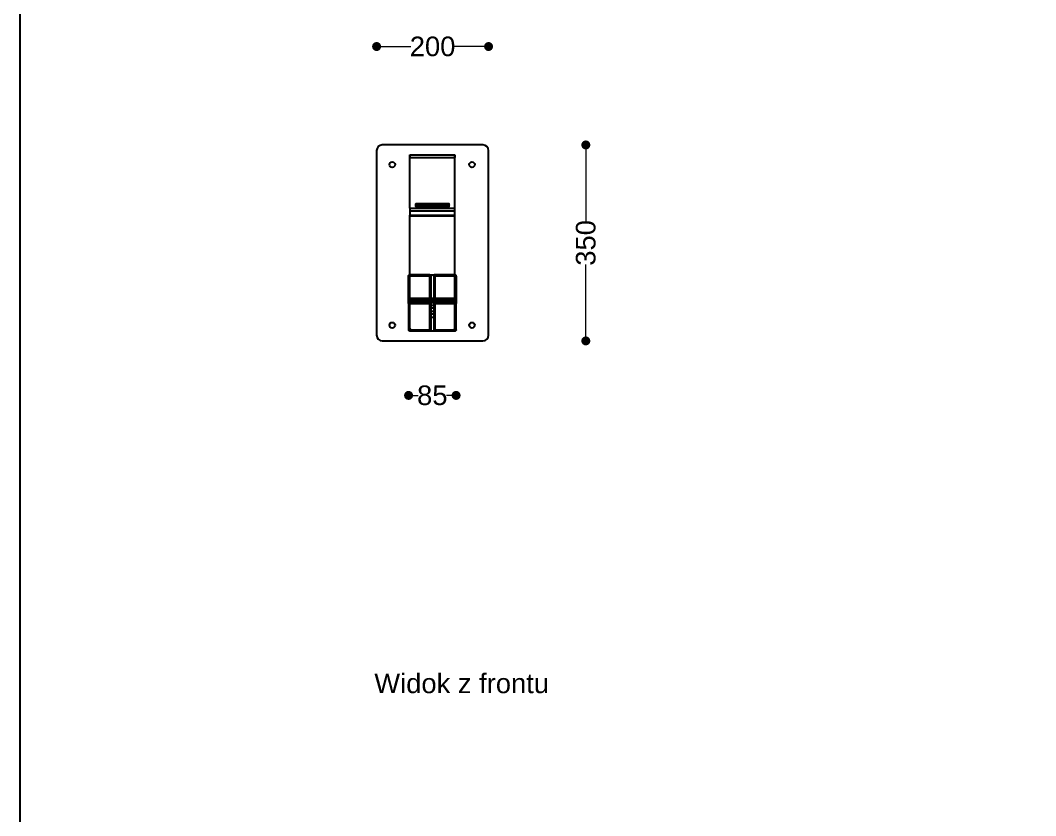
# Model space of a CAD drawing. Header units: millimetres. Extents: x 10366 to 13995, y 24552 to 29685.
# Drawn here: x 10366 to 12181, y 27299 to 28720 of the extents above; entities that cross this region are included whole.
import ezdxf

# ---------------------------------------------------------------- set-up
doc = ezdxf.new("R2010")
doc.units = ezdxf.units.MM
doc.header["$LTSCALE"] = 3
doc.layers.add('Default', color=7, linetype='Continuous')
doc.layers.add('Hidden_lines', color=7, linetype='Continuous')
doc.styles.get("Standard").update_dxf_attribs({"font": 'arial.ttf'})
doc.dimstyles.new('MATEUSZ', dxfattribs={"dimtxt": 35, "dimasz": 16, "dimexe": 0.18, "dimexo": 0.0625, "dimgap": 0.09, "dimtad": 0, "dimdec": 0, "dimdsep": 46, "dimtxsty": 'Standard', "dimblk": 'DOT', "dimcen": 0.09, "dimse1": 1, "dimse2": 1, "dimadec": 0, "dimazin": 0, "dimtfac": 1, "dimtdec": 0, "dimtofl": 0, "dimtmove": 0, "dimatfit": 3, "dimfxl": 1, "dimtolj": 1, "dimtzin": 0, "dimlwd": 9, "dimlwe": 9, "dimarcsym": 0})

# ---------------------------------------------------------------- blocks, each defined once
blk = doc.blocks.new('_Dot')
at = {"color": 0, "linetype": 'ByBlock', "lineweight": -2}
blk.add_line((-0.5, 0), (-1, 0), dxfattribs=at)
at = {"color": 0, "linetype": 'ByBlock', "const_width": 0.5}
blk.add_lwpolyline([(-0.25, 0, 1), (0.25, 0, 1)], format="xyb", close=True, dxfattribs=at)
blk = doc.blocks.new('*D14')
at = {"color": 0, "lineweight": 9, "transparency": 16777216}
for p, q in [((11018.9, 28672.8), (11063.9, 28672.8)), ((11186.9, 28672.8), (11141.9, 28672.8))]:
    blk.add_line(p, q, dxfattribs=at)
at = {"layer": 'Defpoints', "color": 0, "transparency": 16777216}
for p in [(11002.9, 28672.8), (11002.9, 28487), (11202.9, 28487)]:
    blk.add_point(p, dxfattribs=at)
at = {"color": 0, "lineweight": 9, "transparency": 16777216, "xscale": 16, "yscale": 16, "zscale": 16, "rotation": 180}
blk.add_blockref('_Dot', (11002.9, 28672.8), dxfattribs=at)
at = {"color": 0, "lineweight": 9, "transparency": 16777216, "xscale": 16, "yscale": 16, "zscale": 16}
blk.add_blockref('_Dot', (11202.9, 28672.8), dxfattribs=at)
at = {"color": 0, "transparency": 16777216, "insert": (11102.9, 28672.8), "char_height": 35, "attachment_point": 5}
blk.add_mtext('\\A1;200', dxfattribs=at)
blk = doc.blocks.new('*D15')
at = {"color": 0, "lineweight": 9, "transparency": 16777216}
for p, q in [((11376.7, 28481), (11376.7, 28360.7)), ((11376.7, 28163), (11376.7, 28283.3))]:
    blk.add_line(p, q, dxfattribs=at)
at = {"layer": 'Defpoints', "color": 0, "transparency": 16777216}
for p in [(11192.9, 28497), (11192.9, 28147), (11376.7, 28147)]:
    blk.add_point(p, dxfattribs=at)
at = {"color": 0, "lineweight": 9, "transparency": 16777216, "xscale": 16, "yscale": 16, "zscale": 16}
for p, rotation in [((11376.7, 28497), 90), ((11376.7, 28147), 270)]:
    blk.add_blockref('_Dot', p, dxfattribs=dict(at, rotation=rotation))
at = {"color": 0, "transparency": 16777216, "insert": (11376.7, 28322), "char_height": 35, "attachment_point": 5, "rotation": 90}
blk.add_mtext('\\A1;350', dxfattribs=at)
blk = doc.blocks.new('*D21')
at = {"color": 0, "lineweight": 9, "transparency": 16777216}
for p, q in [((11076, 28049.6), (11077.1, 28049.6)), ((11128.9, 28049.6), (11127.8, 28049.6))]:
    blk.add_line(p, q, dxfattribs=at)
at = {"layer": 'Defpoints', "color": 0, "transparency": 16777216}
for p in [(11060, 28166.8), (11144.9, 28167), (11144.9, 28049.6)]:
    blk.add_point(p, dxfattribs=at)
at = {"color": 0, "lineweight": 9, "transparency": 16777216, "xscale": 16, "yscale": 16, "zscale": 16, "rotation": 180}
blk.add_blockref('_Dot', (11060, 28049.6), dxfattribs=at)
at = {"color": 0, "lineweight": 9, "transparency": 16777216, "xscale": 16, "yscale": 16, "zscale": 16}
blk.add_blockref('_Dot', (11144.9, 28049.6), dxfattribs=at)
at = {"color": 0, "transparency": 16777216, "insert": (11102.4, 28049.6), "char_height": 35, "attachment_point": 5}
blk.add_mtext('\\A1;85', dxfattribs=at)

msp = doc.modelspace()

# ---------------------------------------------------------------- linework, layer by layer
msp.add_lwpolyline([(10366.2, 24552.5), (10366.2, 29684.6), (13995, 29684.6), (13995, 24552.5)], close=True)
at = {"layer": 'Default'}
for p, q in [((11002.9, 28487), (11002.9, 28157)), ((11192.9, 28497), (11012.9, 28497)), ((11202.9, 28157), (11202.9, 28487)), ((11062.4, 28384.3), (11062.4, 28478.9)), ((11142.4, 28384.3), (11142.4, 28478.9)), ((11062.4, 28384.3), (11142.4, 28384.3)), ((11072.9, 28389.6), (11072.9, 28391.7)), ((11072.9, 28391.7), (11072.9, 28389.5)), ((11072.9, 28389.6), (11072.9, 28387.3)), ((11072.9, 28387.3), (11072.9, 28389.5)), ((11132.2, 28392.1), (11073.3, 28392.1)), ((11073.3, 28392.1), (11073.3, 28389.9)), ((11073.3, 28392.1), (11132.2, 28392.1)), ((11073.3, 28389.9), (11132.2, 28389.9)), ((11073.3, 28387.2), (11073.3, 28389.4)), ((11073.3, 28389.4), (11132.2, 28389.4)), ((11073.3, 28387.2), (11132.2, 28387.2)), ((11077.5, 28391.6), (11076.7, 28391.5)), ((11076.7, 28391.4), (11077.5, 28391.5)), ((11076.7, 28391.5), (11079.2, 28390.9)), ((11079.2, 28390.8), (11076.7, 28391.4)), ((11079.2, 28390.9), (11077.1, 28390.5)), ((11077.1, 28390.4), (11079.2, 28390.8)), ((11077.1, 28390.5), (11078, 28390.4)), ((11078, 28390.3), (11077.1, 28390.4)), ((11079.6, 28391.1), (11077.5, 28391.6)), ((11077.5, 28391.5), (11079.6, 28391)), ((11078, 28390.4), (11079.6, 28390.8)), ((11079.6, 28390.7), (11078, 28390.3)), ((11081.8, 28391.6), (11079.6, 28391.1)), ((11079.6, 28391), (11081.8, 28391.5)), ((11079.6, 28390.8), (11081.3, 28390.4)), ((11081.3, 28390.3), (11079.6, 28390.7)), ((11080.1, 28390.9), (11082.6, 28391.5)), ((11082.6, 28391.4), (11080.1, 28390.8)), ((11082.2, 28390.5), (11080.1, 28390.9)), ((11080.1, 28390.8), (11082.2, 28390.4)), ((11081.3, 28390.4), (11082.2, 28390.5)), ((11082.2, 28390.4), (11081.3, 28390.3)), ((11082.6, 28391.5), (11081.8, 28391.6)), ((11081.8, 28391.5), (11082.6, 28391.4)), ((11085.7, 28391.6), (11085.7, 28391.5)), ((11090.4, 28391.6), (11085.7, 28391.6)), ((11085.7, 28391.4), (11085.7, 28391.5)), ((11085.7, 28391.5), (11090.4, 28391.5)), ((11085.7, 28391.5), (11089.4, 28391.5)), ((11089.4, 28391.4), (11085.7, 28391.4)), ((11085.7, 28390.5), (11085.7, 28390.4)), ((11089.4, 28390.5), (11085.7, 28390.5)), ((11085.7, 28390.3), (11085.7, 28390.4)), ((11085.7, 28390.4), (11090.4, 28390.4)), ((11090.4, 28390.3), (11085.7, 28390.3)), ((11086.3, 28391), (11086.3, 28390.9)), ((11089.4, 28391), (11086.3, 28391)), ((11086.3, 28390.8), (11086.3, 28390.9)), ((11086.3, 28390.9), (11089.4, 28390.9)), ((11089.4, 28390.8), (11086.3, 28390.8)), ((11089.4, 28391.5), (11089.4, 28391)), ((11089.4, 28390.9), (11089.4, 28391.4)), ((11089.4, 28390.9), (11089.4, 28390.5)), ((11089.4, 28390.4), (11089.4, 28390.8)), ((11090.4, 28390.4), (11090.4, 28391.6)), ((11090.4, 28391.5), (11090.4, 28390.3)), ((11093.4, 28391.6), (11093.4, 28391.5)), ((11098.4, 28391.6), (11093.4, 28391.6)), ((11093.4, 28391.4), (11093.4, 28391.5)), ((11093.4, 28391.5), (11098.4, 28391.5)), ((11093.4, 28391.5), (11097.4, 28391.5)), ((11097.4, 28391.4), (11093.4, 28391.4)), ((11097.4, 28391.5), (11097.4, 28390.4)), ((11097.4, 28390.3), (11097.4, 28391.4)), ((11097.4, 28390.4), (11098.4, 28390.4)), ((11098.4, 28390.3), (11097.4, 28390.3)), ((11098.4, 28390.4), (11098.4, 28391.6)), ((11098.4, 28391.5), (11098.4, 28390.3)), ((11106, 28391.6), (11106, 28391)), ((11106.9, 28391.6), (11106, 28391.6)), ((11106, 28391.5), (11106.9, 28391.5)), ((11106, 28390.9), (11106, 28390.5)), ((11106.9, 28390.4), (11106.9, 28391.6)), ((11111.9, 28391), (11111.9, 28390.4)), ((11115.2, 28391), (11115.2, 28390.4)), ((11116.2, 28391), (11116.2, 28390.4)), ((11119.5, 28391.6), (11119.5, 28390.4)), ((11120.7, 28391.6), (11119.5, 28391.6)), ((11119.5, 28390.3), (11119.5, 28391.5)), ((11119.5, 28391.5), (11120.7, 28391.5)), ((11119.5, 28390.4), (11120.5, 28390.4)), ((11120.5, 28390.3), (11119.5, 28390.3)), ((11120.5, 28391.4), (11123.3, 28390.4)), ((11120.5, 28391.4), (11120.5, 28391.4)), ((11120.5, 28391.1), (11120.5, 28391.4)), ((11123.3, 28390.3), (11120.5, 28391.3)), ((11120.5, 28390.4), (11120.5, 28391.1)), ((11120.5, 28391), (11120.5, 28390.3)), ((11123.6, 28390.6), (11120.7, 28391.6)), ((11120.7, 28391.5), (11123.6, 28390.5)), ((11123.3, 28390.4), (11124.6, 28390.4)), ((11124.6, 28390.3), (11123.3, 28390.3)), ((11124.6, 28391.6), (11123.6, 28391.6)), ((11123.6, 28391.6), (11123.6, 28390.9)), ((11123.6, 28391.5), (11124.6, 28391.5)), ((11123.6, 28390.9), (11123.6, 28390.6)), ((11123.6, 28390.5), (11123.6, 28390.8)), ((11124.6, 28390.4), (11124.6, 28391.6)), ((11124.6, 28391.5), (11124.6, 28390.3)), ((11128.6, 28391.6), (11127.5, 28391.6)), ((11127.5, 28391.6), (11127.5, 28390.4)), ((11127.5, 28391.5), (11128.6, 28391.5)), ((11127.5, 28390.3), (11127.5, 28391.5)), ((11127.5, 28390.4), (11128.6, 28390.4)), ((11128.6, 28390.3), (11127.5, 28390.3)), ((11128.6, 28390.4), (11128.6, 28391.6)), ((11128.6, 28391.5), (11128.6, 28390.3)), ((11132.2, 28389.9), (11132.2, 28392.1)), ((11132.2, 28387.2), (11132.2, 28389.4)), ((11132.6, 28389.6), (11132.6, 28391.7)), ((11132.6, 28389.5), (11132.6, 28391.7)), ((11132.6, 28387.3), (11132.6, 28389.6)), ((11132.6, 28387.3), (11132.6, 28389.5)), ((11062.4, 28223.6), (11062.4, 28371.7)), ((11062.4, 28371.7), (11142.4, 28371.7)), ((11142.4, 28223.6), (11142.4, 28371.7)), ((11059.9, 28213.8), (11059.9, 28262.9)), ((11061.8, 28264.9), (11062.4, 28264.9)), ((11061.9, 28215.8), (11061.9, 28264.9)), ((11062.4, 28264.9), (11061.9, 28264.9)), ((11142.9, 28264.9), (11142.4, 28264.9)), ((11142.4, 28264.9), (11143.1, 28264.9)), ((11142.9, 28264.9), (11142.9, 28215.8)), ((11144.9, 28262.9), (11144.9, 28213.8)), ((11061.9, 28215.8), (11062.4, 28215.8)), ((11062.4, 28223.6), (11142.4, 28223.6)), ((11062.4, 28219.1), (11142.4, 28219.1)), ((11062.4, 28169), (11062.4, 28219.1)), ((11142.4, 28169), (11142.4, 28219.1)), ((11142.4, 28215.8), (11142.9, 28215.8)), ((11059.9, 28213.8), (11059.9, 28167)), ((11061.9, 28213.8), (11061.9, 28167)), ((11061.9, 28213.8), (11062.4, 28213.8)), ((11142.4, 28213.8), (11142.9, 28213.8)), ((11142.9, 28167), (11142.9, 28213.8)), ((11144.9, 28167), (11144.9, 28213.8)), ((11061.9, 28167), (11063, 28167)), ((11061.9, 28165), (11097.9, 28165)), ((11066.4, 28165), (11138.4, 28165)), ((11106.9, 28165), (11142.9, 28165)), ((11141.9, 28167), (11142.9, 28167)), ((11012.9, 28147), (11192.9, 28147))]:
    msp.add_line(p, q, dxfattribs=at)
for points in [[(11062.4, 28384.3, 0), (11062.4, 28383.8, 0), (11062.4, 28381.8, 0), (11062.4, 28371.7, 0)], [(11073.3, 28392.1, 0), (11073.2, 28392.1, 0), (11073.2, 28392.1, 0), (11073.2, 28392.1, 0), (11073.1, 28392.1, 0), (11073.1, 28392.1, 0), (11073, 28392.1, 0), (11073, 28392.1, 0), (11073, 28392, 0), (11073, 28392, 0), (11072.9, 28392, 0), (11072.9, 28391.9, 0), (11072.9, 28391.9, 0), (11072.9, 28391.9, 0), (11072.9, 28391.8, 0), (11072.9, 28391.8, 0), (11072.9, 28391.7, 0)], [(11072.9, 28389.5, 0), (11072.9, 28389.5, 0), (11072.9, 28389.5, 0), (11072.9, 28389.6, 0), (11072.9, 28389.6, 0), (11072.9, 28389.6, 0), (11072.9, 28389.7, 0), (11073, 28389.7, 0), (11073, 28389.7, 0), (11073, 28389.8, 0), (11073, 28389.8, 0), (11073.1, 28389.8, 0), (11073.1, 28389.8, 0), (11073.2, 28389.8, 0), (11073.2, 28389.9, 0), (11073.2, 28389.9, 0), (11073.3, 28389.9, 0)], [(11073.3, 28389.4, 0), (11073, 28389.4, 0), (11072.9, 28389.4, 0), (11072.9, 28389.4, 0), (11072.9, 28389.5, 0), (11072.9, 28389.5, 0), (11072.9, 28389.5, 0), (11072.9, 28389.5, 0), (11072.9, 28389.5, 0), (11072.9, 28389.5, 0), (11072.9, 28389.5, 0), (11072.9, 28389.5, 0), (11072.9, 28389.5, 0), (11072.9, 28389.5, 0), (11072.9, 28389.5, 0)], [(11072.9, 28387.3, 0), (11072.9, 28387.3, 0), (11072.9, 28387.3, 0), (11072.9, 28387.3, 0), (11072.9, 28387.3, 0), (11072.9, 28387.3, 0), (11072.9, 28387.3, 0), (11072.9, 28387.3, 0), (11072.9, 28387.3, 0), (11072.9, 28387.3, 0), (11072.9, 28387.3, 0), (11072.9, 28387.3, 0), (11073, 28387.2, 0), (11073.3, 28387.2, 0)], [(11073.3, 28389.9, 0), (11073.3, 28389.8, 0), (11073.3, 28389.8, 0), (11073.3, 28389.4, 0)], [(11073.3, 28387.2, 0), (11073.3, 28387, 0), (11073.3, 28386.9, 0), (11073.3, 28386.9, 0), (11073.3, 28386.9, 0), (11073.3, 28386.9, 0), (11073.3, 28386.9, 0), (11073.3, 28386.9, 0), (11073.3, 28386.9, 0), (11073.3, 28386.9, 0), (11073.3, 28386.9, 0), (11073.3, 28386.9, 0), (11073.3, 28386.9, 0), (11073.3, 28386.9, 0), (11073.3, 28386.9, 0), (11073.3, 28386.9, 0), (11073.3, 28386.9, 0), (11073.3, 28386.9, 0), (11073.3, 28386.9, 0), (11073.3, 28386.9, 0), (11073.3, 28386.9, 0), (11073.3, 28386.9, 0), (11073.3, 28386.9, 0)], [(11106, 28391, 0), (11103.1, 28391, 0), (11102.6, 28390.9, 0), (11102.4, 28390.9, 0), (11102.3, 28390.8, 0), (11102.3, 28390.8, 0), (11102.2, 28390.8, 0), (11102.2, 28390.8, 0), (11102.2, 28390.8, 0), (11102.2, 28390.8, 0), (11102.2, 28390.7, 0), (11102.2, 28390.7, 0), (11102.2, 28390.7, 0), (11102.2, 28390.7, 0), (11102.2, 28390.7, 0), (11102.2, 28390.7, 0), (11102.2, 28390.7, 0), (11102.2, 28390.7, 0), (11102.2, 28390.7, 0), (11102.2, 28390.7, 0), (11102.2, 28390.7, 0), (11102.2, 28390.6, 0), (11102.2, 28390.6, 0), (11102.3, 28390.6, 0), (11102.4, 28390.6, 0), (11102.8, 28390.5, 0), (11104.2, 28390.4, 0), (11106.9, 28390.4, 0)], [(11106.9, 28390.3, 0), (11103.8, 28390.3, 0), (11102.7, 28390.4, 0), (11102.4, 28390.5, 0), (11102.3, 28390.5, 0), (11102.3, 28390.5, 0), (11102.2, 28390.5, 0), (11102.2, 28390.6, 0), (11102.2, 28390.6, 0), (11102.2, 28390.6, 0), (11102.2, 28390.6, 0), (11102.2, 28390.6, 0), (11102.2, 28390.6, 0), (11102.2, 28390.6, 0), (11102.2, 28390.6, 0), (11102.2, 28390.6, 0), (11102.2, 28390.6, 0), (11102.2, 28390.6, 0), (11102.2, 28390.6, 0), (11102.2, 28390.6, 0), (11102.2, 28390.6, 0), (11102.2, 28390.7, 0), (11102.2, 28390.7, 0), (11102.2, 28390.7, 0), (11102.3, 28390.7, 0), (11102.3, 28390.7, 0), (11102.4, 28390.8, 0), (11102.8, 28390.8, 0), (11103.8, 28390.9, 0), (11106, 28390.9, 0)], [(11106, 28390.5, 0), (11104, 28390.5, 0), (11103.6, 28390.6, 0), (11103.3, 28390.6, 0), (11103.3, 28390.6, 0), (11103.2, 28390.7, 0), (11103.2, 28390.7, 0), (11103.2, 28390.7, 0), (11103.2, 28390.7, 0), (11103.2, 28390.7, 0), (11103.2, 28390.7, 0), (11103.2, 28390.7, 0), (11103.2, 28390.7, 0), (11103.2, 28390.7, 0), (11103.2, 28390.7, 0), (11103.2, 28390.7, 0), (11103.2, 28390.7, 0), (11103.2, 28390.7, 0), (11103.2, 28390.8, 0), (11103.2, 28390.8, 0), (11103.2, 28390.8, 0), (11103.2, 28390.8, 0), (11103.3, 28390.8, 0), (11103.3, 28390.8, 0), (11103.4, 28390.9, 0), (11103.8, 28390.9, 0), (11104.7, 28390.9, 0), (11106, 28390.9, 0)], [(11106, 28390.8, 0), (11104, 28390.8, 0), (11103.7, 28390.8, 0), (11103.4, 28390.7, 0), (11103.3, 28390.7, 0), (11103.3, 28390.7, 0), (11103.2, 28390.7, 0), (11103.2, 28390.7, 0), (11103.2, 28390.7, 0), (11103.2, 28390.7, 0), (11103.2, 28390.6, 0), (11103.2, 28390.6, 0), (11103.2, 28390.6, 0), (11103.2, 28390.6, 0), (11103.2, 28390.6, 0), (11103.2, 28390.6, 0), (11103.2, 28390.6, 0), (11103.2, 28390.6, 0), (11103.2, 28390.6, 0), (11103.2, 28390.6, 0), (11103.2, 28390.6, 0), (11103.2, 28390.6, 0), (11103.2, 28390.6, 0), (11103.2, 28390.5, 0), (11103.3, 28390.5, 0), (11103.4, 28390.5, 0), (11103.6, 28390.5, 0), (11104.4, 28390.4, 0), (11106, 28390.4, 0)], [(11132.6, 28391.7, 0), (11132.6, 28391.8, 0), (11132.6, 28391.8, 0), (11132.5, 28391.9, 0), (11132.5, 28391.9, 0), (11132.5, 28391.9, 0), (11132.5, 28392, 0), (11132.5, 28392, 0), (11132.4, 28392, 0), (11132.4, 28392.1, 0), (11132.4, 28392.1, 0), (11132.3, 28392.1, 0), (11132.3, 28392.1, 0), (11132.3, 28392.1, 0), (11132.2, 28392.1, 0), (11132.2, 28392.1, 0), (11132.2, 28392.1, 0)], [(11132.2, 28389.4, 0), (11132.2, 28389.9, 0)], [(11132.2, 28389.9, 0), (11132.2, 28389.9, 0), (11132.2, 28389.9, 0), (11132.3, 28389.8, 0), (11132.3, 28389.8, 0), (11132.3, 28389.8, 0), (11132.4, 28389.8, 0), (11132.4, 28389.8, 0), (11132.4, 28389.7, 0), (11132.5, 28389.7, 0), (11132.5, 28389.7, 0), (11132.5, 28389.6, 0), (11132.5, 28389.6, 0), (11132.5, 28389.6, 0), (11132.6, 28389.5, 0), (11132.6, 28389.5, 0), (11132.6, 28389.5, 0)], [(11132.6, 28389.5, 0), (11132.6, 28389.5, 0), (11132.6, 28389.5, 0), (11132.6, 28389.5, 0), (11132.6, 28389.5, 0), (11132.6, 28389.5, 0), (11132.6, 28389.5, 0), (11132.6, 28389.5, 0), (11132.6, 28389.5, 0), (11132.5, 28389.5, 0), (11132.5, 28389.4, 0), (11132.5, 28389.4, 0), (11132.4, 28389.4, 0), (11132.2, 28389.4, 0)], [(11132.2, 28387.2, 0), (11132.4, 28387.2, 0), (11132.5, 28387.3, 0), (11132.5, 28387.3, 0), (11132.5, 28387.3, 0), (11132.6, 28387.3, 0), (11132.6, 28387.3, 0), (11132.6, 28387.3, 0), (11132.6, 28387.3, 0), (11132.6, 28387.3, 0), (11132.6, 28387.3, 0), (11132.6, 28387.3, 0), (11132.6, 28387.3, 0), (11132.6, 28387.3, 0), (11132.6, 28387.3, 0)], [(11142.4, 28371.7, 0), (11142.4, 28384.3, 0)], [(11059.9, 28262.9, 0), (11060, 28263.2, 0), (11060.1, 28263.6, 0), (11060.1, 28263.8, 0), (11060.2, 28264, 0), (11060.4, 28264.2, 0), (11060.5, 28264.3, 0)], [(11061.9, 28264.9, 0), (11061.8, 28264.9, 0), (11061.6, 28264.9, 0), (11061.4, 28264.8, 0), (11061.2, 28264.8, 0), (11061, 28264.7, 0), (11060.8, 28264.6, 0), (11060.6, 28264.5, 0), (11060.5, 28264.3, 0)], [(11142.9, 28264.9, 0), (11143.1, 28264.9, 0), (11143.3, 28264.9, 0), (11143.5, 28264.8, 0), (11143.7, 28264.8, 0), (11143.9, 28264.7, 0), (11144.1, 28264.6, 0), (11144.2, 28264.5, 0), (11144.4, 28264.3, 0)], [(11144.9, 28262.9, 0), (11144.9, 28263.2, 0), (11144.8, 28263.6, 0), (11144.7, 28263.8, 0), (11144.6, 28264, 0), (11144.5, 28264.2, 0), (11144.4, 28264.3, 0)], [(11059.9, 28213.8, 0), (11060, 28214, 0), (11060, 28214.2, 0), (11060, 28214.4, 0), (11060.1, 28214.5, 0), (11060.2, 28214.7, 0), (11060.3, 28214.9, 0), (11060.4, 28215.1, 0), (11060.6, 28215.2, 0)], [(11061.9, 28215.8, 0), (11061.8, 28215.8, 0), (11061.6, 28215.8, 0), (11061.4, 28215.7, 0), (11061.2, 28215.7, 0), (11061.1, 28215.6, 0), (11060.9, 28215.5, 0), (11060.7, 28215.3, 0), (11060.6, 28215.2, 0)], [(11061.9, 28213.8, 0), (11060.6, 28215.2, 0)], [(11062.4, 28223.6, 0), (11062.4, 28219.1, 0)], [(11142.4, 28219.1, 0), (11142.4, 28223.6, 0)], [(11142.9, 28215.8, 0), (11143.1, 28215.8, 0), (11143.3, 28215.8, 0), (11143.5, 28215.7, 0), (11143.7, 28215.7, 0), (11143.8, 28215.6, 0), (11144, 28215.5, 0), (11144.2, 28215.3, 0), (11144.3, 28215.2, 0)], [(11142.9, 28213.8, 0), (11144.3, 28215.2, 0)], [(11144.9, 28213.8, 0), (11144.9, 28214, 0), (11144.9, 28214.2, 0), (11144.9, 28214.4, 0), (11144.8, 28214.5, 0), (11144.7, 28214.7, 0), (11144.6, 28214.9, 0), (11144.5, 28215.1, 0), (11144.3, 28215.2, 0)], [(11059.9, 28167, 0), (11060, 28166.8, 0), (11060, 28166.6, 0), (11060, 28166.4, 0), (11060.1, 28166.3, 0), (11060.2, 28166.1, 0), (11060.3, 28165.9, 0), (11060.4, 28165.7, 0), (11060.5, 28165.6, 0)], [(11061.9, 28167, 0), (11060.5, 28165.6, 0)], [(11061.9, 28165, 0), (11061.8, 28165, 0), (11061.6, 28165, 0), (11061.4, 28165.1, 0), (11061.2, 28165.1, 0), (11061, 28165.2, 0), (11060.9, 28165.3, 0), (11060.7, 28165.4, 0), (11060.5, 28165.6, 0)], [(11097.9, 28165, 0), (11098.1, 28165, 0), (11098.3, 28165, 0), (11098.5, 28165.1, 0), (11098.6, 28165.1, 0)], [(11106.9, 28165, 0), (11106.6, 28165, 0), (11106.3, 28165.1, 0)], [(11142.9, 28167, 0), (11144.4, 28165.6, 0)], [(11142.9, 28165, 0), (11143.1, 28165, 0), (11143.3, 28165, 0), (11143.5, 28165.1, 0), (11143.7, 28165.1, 0), (11143.9, 28165.2, 0), (11144, 28165.3, 0), (11144.2, 28165.4, 0), (11144.4, 28165.6, 0)], [(11144.9, 28167, 0), (11144.9, 28166.8, 0), (11144.9, 28166.6, 0), (11144.9, 28166.4, 0), (11144.8, 28166.3, 0), (11144.7, 28166.1, 0), (11144.6, 28165.9, 0), (11144.5, 28165.7, 0), (11144.4, 28165.6, 0)]]:
    msp.add_polyline3d(points, dxfattribs=at)
for points in [[(11110.9, 28391, 0), (11110.9, 28391, 0), (11110.9, 28390.9, 0), (11110.9, 28390.9, 0), (11110.9, 28390.9, 0), (11110.9, 28390.9, 0), (11110.9, 28390.8, 0), (11110.9, 28390.8, 0), (11110.9, 28390.8, 0), (11111, 28390.7, 0), (11111.1, 28390.7, 0), (11111.2, 28390.6, 0), (11111.5, 28390.6, 0), (11111.9, 28390.5, 0), (11113.3, 28390.4, 0), (11114.8, 28390.5, 0), (11115.4, 28390.5, 0), (11115.7, 28390.6, 0), (11115.9, 28390.7, 0), (11116, 28390.7, 0), (11116, 28390.7, 0), (11116.1, 28390.8, 0), (11116.1, 28390.8, 0), (11116.1, 28390.8, 0), (11116.2, 28390.9, 0), (11116.2, 28390.9, 0), (11116.2, 28390.9, 0), (11116.2, 28390.9, 0), (11116.2, 28391, 0), (11116.2, 28391, 0), (11116.2, 28391, 0), (11116.2, 28391.1, 0), (11116.2, 28391.1, 0), (11116.2, 28391.1, 0), (11116.2, 28391.1, 0), (11116.2, 28391.2, 0), (11116.1, 28391.2, 0), (11116.1, 28391.2, 0), (11116.1, 28391.2, 0), (11116, 28391.3, 0), (11115.9, 28391.3, 0), (11115.8, 28391.4, 0), (11115.5, 28391.5, 0), (11115, 28391.5, 0), (11113.5, 28391.6, 0), (11112.1, 28391.5, 0), (11111.6, 28391.5, 0), (11111.2, 28391.4, 0), (11111.1, 28391.3, 0), (11111, 28391.3, 0), (11111, 28391.2, 0), (11110.9, 28391.2, 0), (11110.9, 28391.2, 0), (11110.9, 28391.2, 0), (11110.9, 28391.1, 0), (11110.9, 28391.1, 0), (11110.9, 28391.1, 0), (11110.9, 28391.1, 0), (11110.9, 28391, 0)], [(11110.9, 28390.9, 0), (11110.9, 28391, 0), (11110.9, 28391, 0), (11110.9, 28391, 0), (11110.9, 28391, 0), (11110.9, 28391, 0), (11110.9, 28391.1, 0), (11110.9, 28391.1, 0), (11110.9, 28391.1, 0), (11111, 28391.2, 0), (11111.1, 28391.2, 0), (11111.2, 28391.3, 0), (11111.6, 28391.4, 0), (11112.1, 28391.4, 0), (11113.7, 28391.5, 0), (11115.2, 28391.4, 0), (11115.6, 28391.3, 0), (11115.8, 28391.3, 0), (11115.9, 28391.2, 0), (11116, 28391.2, 0), (11116.1, 28391.1, 0), (11116.1, 28391.1, 0), (11116.1, 28391.1, 0), (11116.2, 28391.1, 0), (11116.2, 28391, 0), (11116.2, 28391, 0), (11116.2, 28391, 0), (11116.2, 28391, 0), (11116.2, 28390.9, 0), (11116.2, 28390.9, 0), (11116.2, 28390.8, 0), (11116.2, 28390.8, 0), (11116.2, 28390.8, 0), (11116.2, 28390.8, 0), (11116.1, 28390.7, 0), (11116.1, 28390.7, 0), (11116.1, 28390.7, 0), (11116, 28390.6, 0), (11115.9, 28390.6, 0), (11115.8, 28390.5, 0), (11115.5, 28390.4, 0), (11115, 28390.4, 0), (11113.5, 28390.3, 0), (11111.9, 28390.4, 0), (11111.5, 28390.5, 0), (11111.2, 28390.5, 0), (11111.1, 28390.6, 0), (11111, 28390.6, 0), (11110.9, 28390.7, 0), (11110.9, 28390.7, 0), (11110.9, 28390.7, 0), (11110.9, 28390.7, 0), (11110.9, 28390.8, 0), (11110.9, 28390.8, 0), (11110.9, 28390.8, 0), (11110.9, 28390.8, 0)], [(11115.2, 28391, 0), (11115.2, 28390.9, 0), (11115.2, 28390.9, 0), (11115.2, 28390.9, 0), (11115.2, 28390.8, 0), (11115.1, 28390.8, 0), (11115.1, 28390.8, 0), (11115.1, 28390.8, 0), (11115.1, 28390.7, 0), (11115, 28390.7, 0), (11114.9, 28390.7, 0), (11114.8, 28390.6, 0), (11114.6, 28390.6, 0), (11114.1, 28390.5, 0), (11112.9, 28390.5, 0), (11112.4, 28390.6, 0), (11112.1, 28390.6, 0), (11112.1, 28390.7, 0), (11112, 28390.7, 0), (11111.9, 28390.7, 0), (11111.9, 28390.8, 0), (11111.9, 28390.8, 0), (11111.9, 28390.8, 0), (11111.9, 28390.8, 0), (11111.9, 28390.8, 0), (11111.9, 28390.9, 0), (11111.9, 28390.9, 0), (11111.9, 28391, 0), (11111.9, 28391.1, 0), (11111.9, 28391.1, 0), (11111.9, 28391.1, 0), (11111.9, 28391.2, 0), (11111.9, 28391.2, 0), (11111.9, 28391.2, 0), (11111.9, 28391.2, 0), (11111.9, 28391.2, 0), (11112, 28391.3, 0), (11112, 28391.3, 0), (11112.1, 28391.3, 0), (11112.2, 28391.4, 0), (11112.6, 28391.4, 0), (11113.7, 28391.5, 0), (11114.2, 28391.5, 0), (11114.7, 28391.4, 0), (11114.8, 28391.4, 0), (11114.9, 28391.3, 0), (11115, 28391.3, 0), (11115, 28391.3, 0), (11115.1, 28391.2, 0), (11115.1, 28391.2, 0), (11115.1, 28391.2, 0), (11115.2, 28391.1, 0), (11115.2, 28391.1, 0), (11115.2, 28391.1, 0)], [(11115.2, 28390.9, 0), (11115.2, 28391, 0), (11115.2, 28391, 0), (11115.2, 28391, 0), (11115.2, 28391, 0), (11115.1, 28391.1, 0), (11115.1, 28391.1, 0), (11115.1, 28391.1, 0), (11115.1, 28391.1, 0), (11115.1, 28391.2, 0), (11115, 28391.2, 0), (11114.9, 28391.2, 0), (11114.8, 28391.3, 0), (11114.6, 28391.3, 0), (11113.9, 28391.4, 0), (11112.8, 28391.4, 0), (11112.5, 28391.3, 0), (11112.2, 28391.3, 0), (11112.1, 28391.2, 0), (11112, 28391.2, 0), (11112, 28391.2, 0), (11111.9, 28391.1, 0), (11111.9, 28391.1, 0), (11111.9, 28391.1, 0), (11111.9, 28391.1, 0), (11111.9, 28391.1, 0), (11111.9, 28391, 0), (11111.9, 28391, 0), (11111.9, 28391, 0), (11111.9, 28390.9, 0), (11111.9, 28390.8, 0), (11111.9, 28390.8, 0), (11111.9, 28390.7, 0), (11111.9, 28390.7, 0), (11111.9, 28390.7, 0), (11111.9, 28390.7, 0), (11111.9, 28390.7, 0), (11112, 28390.6, 0), (11112, 28390.6, 0), (11112, 28390.6, 0), (11112.1, 28390.5, 0), (11112.2, 28390.5, 0), (11112.5, 28390.5, 0), (11113.4, 28390.4, 0), (11114.4, 28390.5, 0), (11114.7, 28390.5, 0), (11114.9, 28390.5, 0), (11115, 28390.6, 0), (11115, 28390.6, 0), (11115.1, 28390.7, 0), (11115.1, 28390.7, 0), (11115.1, 28390.7, 0), (11115.1, 28390.7, 0), (11115.2, 28390.7, 0), (11115.2, 28390.8, 0), (11115.2, 28390.8, 0), (11115.2, 28390.8, 0), (11115.2, 28390.8, 0)]]:
    msp.add_polyline3d(points, close=True, dxfattribs=at)
for centre in [(11030.9, 28461.8), (11173.3, 28461.8), (11030.9, 28175), (11173.3, 28175)]:
    msp.add_circle(centre, 5, dxfattribs=at)
for centre, radius, start, end in [((11012.9, 28487), 10, 90, 180), ((11192.9, 28487), 10, 0, 90), ((11132.2, 28391.7), 0.4, 0, 90), ((11132.2, 28387.3), 0.4, 270, 0), ((11066.4, 28169), 4, 180, 270), ((11138.4, 28169), 4, 270, 0), ((11012.9, 28157), 10, 180, 270), ((11192.9, 28157), 10, 270, 0)]:
    msp.add_arc(centre, radius, start, end, dxfattribs=at)
at = {"layer": 'Hidden_lines'}
for p, q in [((11062.4, 28478.9), (11062.4, 28479.4)), ((11062.4, 28479.4), (11142.4, 28479.4)), ((11062.4, 28479.4), (11062.4, 28474.4)), ((11062.4, 28474.4), (11142.4, 28474.4)), ((11142.4, 28478.9), (11142.4, 28479.4)), ((11142.4, 28479.4), (11142.4, 28474.4)), ((11062.4, 28379.3), (11142.4, 28379.3)), ((11132.2, 28391.8), (11073.3, 28391.8)), ((11132.2, 28389.6), (11073.3, 28389.6)), ((11132.2, 28389.2), (11073.3, 28389.2)), ((11073.3, 28386.9), (11132.2, 28386.9)), ((11132.2, 28386.9), (11073.3, 28386.9)), ((11076.7, 28390.9), (11076.7, 28391.5)), ((11076.7, 28390.9), (11076.7, 28391.4)), ((11076.7, 28390.9), (11077.5, 28391)), ((11076.7, 28390.9), (11077.5, 28391)), ((11079.2, 28390.3), (11076.7, 28390.9)), ((11079.2, 28390.3), (11076.7, 28390.9)), ((11077.1, 28389.9), (11077.1, 28390.5)), ((11077.1, 28389.9), (11077.1, 28390.4)), ((11077.1, 28389.9), (11079.2, 28390.3)), ((11077.1, 28389.9), (11079.2, 28390.3)), ((11077.5, 28391), (11077.5, 28391.6)), ((11077.5, 28391), (11077.5, 28391.5)), ((11077.5, 28391), (11079.6, 28390.5)), ((11077.5, 28391), (11079.6, 28390.5)), ((11078, 28389.8), (11078, 28390.4)), ((11078, 28389.8), (11078, 28390.3)), ((11079.6, 28390.2), (11078, 28389.8)), ((11079.6, 28390.2), (11078, 28389.8)), ((11079.2, 28390.3), (11079.2, 28390.9)), ((11079.2, 28390.3), (11079.2, 28390.8)), ((11079.6, 28390.5), (11081.8, 28391)), ((11079.6, 28390.5), (11079.6, 28391)), ((11079.6, 28390.5), (11081.8, 28391)), ((11079.6, 28390.2), (11079.6, 28390.8)), ((11079.6, 28390.2), (11079.6, 28390.7)), ((11081.3, 28389.8), (11079.6, 28390.2)), ((11081.3, 28389.8), (11079.6, 28390.2)), ((11082.6, 28390.9), (11080.1, 28390.3)), ((11082.6, 28390.9), (11080.1, 28390.3)), ((11080.1, 28390.3), (11080.1, 28390.9)), ((11080.1, 28390.3), (11080.1, 28390.8)), ((11080.1, 28390.3), (11082.2, 28389.9)), ((11080.1, 28390.3), (11082.2, 28389.9)), ((11081.3, 28389.8), (11081.3, 28390.4)), ((11081.3, 28389.8), (11081.3, 28390.3)), ((11081.8, 28391), (11081.8, 28391.6)), ((11081.8, 28391), (11081.8, 28391.5)), ((11081.8, 28391), (11082.6, 28390.9)), ((11081.8, 28391), (11082.6, 28390.9)), ((11082.2, 28389.9), (11082.2, 28390.5)), ((11082.2, 28389.9), (11082.2, 28390.4)), ((11082.6, 28390.9), (11082.6, 28391.5)), ((11082.6, 28390.9), (11082.6, 28391.4)), ((11085.7, 28390.9), (11085.7, 28391.5)), ((11085.7, 28390.9), (11085.7, 28391.4)), ((11085.7, 28391), (11090.4, 28391)), ((11085.7, 28391), (11090.4, 28391)), ((11089.4, 28390.9), (11085.7, 28390.9)), ((11089.4, 28390.9), (11085.7, 28390.9)), ((11085.7, 28389.8), (11085.7, 28390.4)), ((11085.7, 28389.8), (11085.7, 28390.3)), ((11085.7, 28389.9), (11089.4, 28389.9)), ((11085.7, 28389.9), (11089.4, 28389.9)), ((11086.3, 28390.3), (11086.3, 28390.9)), ((11086.3, 28390.3), (11086.3, 28390.8)), ((11089.4, 28389.9), (11089.4, 28390.5)), ((11089.4, 28389.9), (11089.4, 28390.4)), ((11090.4, 28389.8), (11090.4, 28390.4)), ((11090.4, 28389.8), (11090.4, 28390.3)), ((11093.4, 28390.9), (11093.4, 28391.5)), ((11093.4, 28390.9), (11093.4, 28391.4)), ((11093.4, 28391), (11098.4, 28391)), ((11093.4, 28391), (11098.4, 28391)), ((11097.4, 28390.9), (11093.4, 28390.9)), ((11097.4, 28390.9), (11093.4, 28390.9)), ((11097.4, 28389.8), (11097.4, 28390.4)), ((11097.4, 28389.8), (11097.4, 28390.3)), ((11098.4, 28389.8), (11098.4, 28390.4)), ((11098.4, 28389.8), (11098.4, 28390.3)), ((11102.2, 28390.1), (11102.2, 28390.7)), ((11102.2, 28390.1), (11102.2, 28390.6)), ((11103.2, 28390.1), (11103.2, 28390.7)), ((11103.2, 28390.1), (11103.2, 28390.6)), ((11106, 28391), (11106.9, 28391)), ((11106, 28391), (11106.9, 28391)), ((11106, 28389.9), (11106, 28390.5)), ((11106, 28389.9), (11106, 28390.4)), ((11106, 28389.9), (11106, 28390.3)), ((11106, 28389.9), (11106, 28390.3)), ((11106.9, 28389.8), (11106.9, 28390.4)), ((11106.9, 28389.8), (11106.9, 28390.3)), ((11110.9, 28390.4), (11110.9, 28391)), ((11110.9, 28390.4), (11110.9, 28391)), ((11110.9, 28390.4), (11110.9, 28391)), ((11110.9, 28390.4), (11110.9, 28390.9)), ((11110.9, 28390.4), (11110.9, 28390.9)), ((11110.9, 28390.4), (11110.9, 28390.9)), ((11111.9, 28390.4), (11111.9, 28391)), ((11111.9, 28390.4), (11111.9, 28391)), ((11111.9, 28390.4), (11111.9, 28390.9)), ((11111.9, 28390.9), (11111.9, 28390.4)), ((11111.9, 28390.4), (11111.9, 28390.9)), ((11115.2, 28390.4), (11115.2, 28391)), ((11115.2, 28390.4), (11115.2, 28390.9)), ((11115.2, 28390.9), (11115.2, 28390.4)), ((11116.2, 28391), (11116.2, 28390.4)), ((11116.2, 28390.4), (11116.2, 28390.9)), ((11116.2, 28390.9), (11116.2, 28390.4)), ((11119.5, 28391), (11120.7, 28391)), ((11119.5, 28391), (11120.7, 28391)), ((11119.5, 28389.8), (11119.5, 28390.4)), ((11119.5, 28389.8), (11119.5, 28390.3)), ((11123.3, 28389.8), (11120.5, 28390.8)), ((11123.3, 28389.8), (11120.5, 28390.8)), ((11120.5, 28389.8), (11120.5, 28390.4)), ((11120.5, 28389.8), (11120.5, 28390.3)), ((11120.7, 28391), (11120.7, 28391.6)), ((11120.7, 28391), (11120.7, 28391.5)), ((11120.7, 28391), (11123.6, 28390)), ((11120.7, 28391), (11123.6, 28390)), ((11123.3, 28389.8), (11123.3, 28390.4)), ((11123.3, 28389.8), (11123.3, 28390.3)), ((11123.6, 28391), (11124.6, 28391)), ((11123.6, 28391), (11124.6, 28391)), ((11123.6, 28390), (11123.6, 28390.6)), ((11123.6, 28390), (11123.6, 28390.6)), ((11123.6, 28390), (11123.6, 28390.5)), ((11123.6, 28390), (11123.6, 28390.5)), ((11124.6, 28389.8), (11124.6, 28390.4)), ((11124.6, 28389.8), (11124.6, 28390.3)), ((11127.5, 28391), (11128.6, 28391)), ((11127.5, 28391), (11128.6, 28391)), ((11127.5, 28389.8), (11127.5, 28390.4)), ((11127.5, 28389.8), (11127.5, 28390.3)), ((11128.6, 28389.8), (11128.6, 28390.4)), ((11128.6, 28389.8), (11128.6, 28390.3)), ((11062.4, 28370.4), (11142.4, 28370.4)), ((11097.9, 28262.9), (11061.9, 28262.9)), ((11061.9, 28262.9), (11061.9, 28167)), ((11097.9, 28264.9), (11062.4, 28264.9)), ((11062.4, 28264.9), (11098.1, 28264.9)), ((11097.9, 28264.9), (11097.9, 28215.8)), ((11097.9, 28167), (11097.9, 28262.9)), ((11099.9, 28265.2), (11099.9, 28215.5)), ((11099.9, 28265.2), (11104.9, 28265.2)), ((11104.9, 28265.2), (11104.9, 28215.5)), ((11106.8, 28264.9), (11142.4, 28264.9)), ((11106.9, 28215.8), (11106.9, 28264.9)), ((11142.4, 28264.9), (11106.9, 28264.9)), ((11106.9, 28262.9), (11106.9, 28167)), ((11142.9, 28262.9), (11106.9, 28262.9)), ((11142.9, 28167), (11142.9, 28262.9)), ((11062.4, 28222.3), (11142.4, 28222.3)), ((11062.4, 28215.8), (11097.9, 28215.8)), ((11099.9, 28217.4), (11104.9, 28217.4)), ((11099.9, 28215.5), (11099.9, 28165)), ((11099.9, 28215.5), (11104.9, 28215.5)), ((11104.9, 28215.5), (11104.9, 28165)), ((11106.9, 28215.8), (11142.4, 28215.8)), ((11062.4, 28213.8), (11097.9, 28213.8)), ((11097.9, 28167), (11097.9, 28213.8)), ((11104.9, 28210.4), (11099.9, 28210.4)), ((11099.9, 28206.2), (11104.9, 28206.2)), ((11104.9, 28199.2), (11099.9, 28199.2)), ((11106.9, 28213.8), (11106.9, 28167)), ((11106.9, 28213.8), (11142.4, 28213.8)), ((11099.9, 28195.6), (11104.9, 28195.6)), ((11104.9, 28188.6), (11099.9, 28188.6)), ((11063, 28167), (11097.9, 28167)), ((11106.9, 28167), (11141.9, 28167))]:
    msp.add_line(p, q, dxfattribs=at)
for points in [[(11072.9, 28391.7, 0), (11072.9, 28391.7, 0), (11072.9, 28391.7, 0), (11072.9, 28391.7, 0), (11072.9, 28391.7, 0), (11072.9, 28391.7, 0), (11072.9, 28391.7, 0), (11072.9, 28391.7, 0), (11072.9, 28391.8, 0), (11072.9, 28391.8, 0), (11072.9, 28391.8, 0), (11072.9, 28391.8, 0), (11073, 28391.8, 0), (11073.3, 28391.8, 0)], [(11073.3, 28389.6, 0), (11073, 28389.6, 0), (11072.9, 28389.6, 0), (11072.9, 28389.6, 0), (11072.9, 28389.6, 0), (11072.9, 28389.6, 0), (11072.9, 28389.6, 0), (11072.9, 28389.6, 0), (11072.9, 28389.6, 0), (11072.9, 28389.6, 0), (11072.9, 28389.6, 0), (11072.9, 28389.6, 0), (11072.9, 28389.6, 0), (11072.9, 28389.6, 0), (11072.9, 28389.6, 0)], [(11072.9, 28389.6, 0), (11072.9, 28389.5, 0), (11072.9, 28389.5, 0), (11072.9, 28389.4, 0), (11072.9, 28389.4, 0), (11072.9, 28389.4, 0), (11072.9, 28389.3, 0), (11073, 28389.3, 0), (11073, 28389.3, 0), (11073, 28389.3, 0), (11073, 28389.2, 0), (11073.1, 28389.2, 0), (11073.1, 28389.2, 0), (11073.2, 28389.2, 0), (11073.2, 28389.2, 0), (11073.2, 28389.2, 0), (11073.3, 28389.2, 0)], [(11073.3, 28386.9, 0), (11073.2, 28386.9, 0), (11073.2, 28386.9, 0), (11073.2, 28386.9, 0), (11073.1, 28386.9, 0), (11073.1, 28386.9, 0), (11073, 28386.9, 0), (11073, 28387, 0), (11073, 28387, 0), (11073, 28387, 0), (11072.9, 28387.1, 0), (11072.9, 28387.1, 0), (11072.9, 28387.1, 0), (11072.9, 28387.2, 0), (11072.9, 28387.2, 0), (11072.9, 28387.2, 0), (11072.9, 28387.3, 0)], [(11106.9, 28389.8, 0), (11103.8, 28389.8, 0), (11102.7, 28389.9, 0), (11102.4, 28390, 0), (11102.3, 28390, 0), (11102.3, 28390, 0), (11102.2, 28390, 0), (11102.2, 28390.1, 0), (11102.2, 28390.1, 0), (11102.2, 28390.1, 0), (11102.2, 28390.1, 0), (11102.2, 28390.1, 0), (11102.2, 28390.1, 0), (11102.2, 28390.1, 0), (11102.2, 28390.1, 0), (11102.2, 28390.1, 0), (11102.2, 28390.1, 0), (11102.2, 28390.1, 0), (11102.2, 28390.1, 0), (11102.2, 28390.1, 0), (11102.2, 28390.1, 0), (11102.2, 28390.2, 0), (11102.2, 28390.2, 0), (11102.2, 28390.2, 0), (11102.3, 28390.2, 0), (11102.3, 28390.2, 0), (11102.4, 28390.3, 0), (11102.8, 28390.4, 0), (11103.8, 28390.4, 0), (11106, 28390.4, 0)], [(11106.9, 28389.8, 0), (11103.8, 28389.8, 0), (11102.7, 28389.9, 0), (11102.4, 28390, 0), (11102.3, 28390, 0), (11102.3, 28390, 0), (11102.2, 28390, 0), (11102.2, 28390.1, 0), (11102.2, 28390.1, 0), (11102.2, 28390.1, 0), (11102.2, 28390.1, 0), (11102.2, 28390.1, 0), (11102.2, 28390.1, 0), (11102.2, 28390.1, 0), (11102.2, 28390.1, 0), (11102.2, 28390.1, 0), (11102.2, 28390.1, 0), (11102.2, 28390.1, 0), (11102.2, 28390.1, 0), (11102.2, 28390.1, 0), (11102.2, 28390.1, 0), (11102.2, 28390.2, 0), (11102.2, 28390.2, 0), (11102.2, 28390.2, 0), (11102.3, 28390.2, 0), (11102.3, 28390.2, 0), (11102.4, 28390.3, 0), (11102.8, 28390.4, 0), (11103.8, 28390.4, 0), (11106, 28390.4, 0)], [(11106, 28390.3, 0), (11104, 28390.3, 0), (11103.7, 28390.3, 0), (11103.4, 28390.3, 0), (11103.3, 28390.2, 0), (11103.3, 28390.2, 0), (11103.2, 28390.2, 0), (11103.2, 28390.2, 0), (11103.2, 28390.2, 0), (11103.2, 28390.2, 0), (11103.2, 28390.1, 0), (11103.2, 28390.1, 0), (11103.2, 28390.1, 0), (11103.2, 28390.1, 0), (11103.2, 28390.1, 0), (11103.2, 28390.1, 0), (11103.2, 28390.1, 0), (11103.2, 28390.1, 0), (11103.2, 28390.1, 0), (11103.2, 28390.1, 0), (11103.2, 28390.1, 0), (11103.2, 28390.1, 0), (11103.2, 28390.1, 0), (11103.2, 28390, 0), (11103.3, 28390, 0), (11103.4, 28390, 0), (11103.6, 28390, 0), (11104.4, 28389.9, 0), (11106, 28389.9, 0)], [(11106, 28390.3, 0), (11104, 28390.3, 0), (11103.7, 28390.3, 0), (11103.4, 28390.3, 0), (11103.3, 28390.2, 0), (11103.3, 28390.2, 0), (11103.2, 28390.2, 0), (11103.2, 28390.2, 0), (11103.2, 28390.2, 0), (11103.2, 28390.2, 0), (11103.2, 28390.1, 0), (11103.2, 28390.1, 0), (11103.2, 28390.1, 0), (11103.2, 28390.1, 0), (11103.2, 28390.1, 0), (11103.2, 28390.1, 0), (11103.2, 28390.1, 0), (11103.2, 28390.1, 0), (11103.2, 28390.1, 0), (11103.2, 28390.1, 0), (11103.2, 28390.1, 0), (11103.2, 28390.1, 0), (11103.2, 28390.1, 0), (11103.2, 28390, 0), (11103.3, 28390, 0), (11103.4, 28390, 0), (11103.6, 28390, 0), (11104.4, 28389.9, 0), (11106, 28389.9, 0)], [(11132.2, 28391.8, 0), (11132.4, 28391.8, 0), (11132.5, 28391.8, 0), (11132.5, 28391.8, 0), (11132.5, 28391.8, 0), (11132.6, 28391.8, 0), (11132.6, 28391.7, 0), (11132.6, 28391.7, 0), (11132.6, 28391.7, 0), (11132.6, 28391.7, 0), (11132.6, 28391.7, 0), (11132.6, 28391.7, 0), (11132.6, 28391.7, 0), (11132.6, 28391.7, 0), (11132.6, 28391.7, 0)], [(11132.6, 28389.6, 0), (11132.6, 28389.6, 0), (11132.6, 28389.6, 0), (11132.6, 28389.6, 0), (11132.6, 28389.6, 0), (11132.6, 28389.6, 0), (11132.6, 28389.6, 0), (11132.6, 28389.6, 0), (11132.6, 28389.6, 0), (11132.5, 28389.6, 0), (11132.5, 28389.6, 0), (11132.5, 28389.6, 0), (11132.4, 28389.6, 0), (11132.2, 28389.6, 0)], [(11132.2, 28389.2, 0), (11132.2, 28389.2, 0), (11132.2, 28389.2, 0), (11132.3, 28389.2, 0), (11132.3, 28389.2, 0), (11132.3, 28389.2, 0), (11132.4, 28389.2, 0), (11132.4, 28389.3, 0), (11132.4, 28389.3, 0), (11132.5, 28389.3, 0), (11132.5, 28389.3, 0), (11132.5, 28389.4, 0), (11132.5, 28389.4, 0), (11132.5, 28389.4, 0), (11132.6, 28389.5, 0), (11132.6, 28389.5, 0), (11132.6, 28389.6, 0)], [(11132.6, 28387.3, 0), (11132.6, 28387.2, 0), (11132.6, 28387.2, 0), (11132.5, 28387.2, 0), (11132.5, 28387.1, 0), (11132.5, 28387.1, 0), (11132.5, 28387.1, 0), (11132.5, 28387, 0), (11132.4, 28387, 0), (11132.4, 28387, 0), (11132.4, 28386.9, 0), (11132.3, 28386.9, 0), (11132.3, 28386.9, 0), (11132.3, 28386.9, 0), (11132.2, 28386.9, 0), (11132.2, 28386.9, 0), (11132.2, 28386.9, 0)], [(11132.2, 28386.9, 0), (11132.2, 28386.9, 0), (11132.2, 28386.9, 0), (11132.2, 28386.9, 0), (11132.2, 28386.9, 0), (11132.2, 28386.9, 0), (11132.2, 28386.9, 0), (11132.2, 28386.9, 0), (11132.2, 28386.9, 0), (11132.2, 28386.9, 0), (11132.2, 28386.9, 0), (11132.2, 28386.9, 0), (11132.2, 28386.9, 0), (11132.2, 28386.9, 0), (11132.2, 28386.9, 0), (11132.2, 28386.9, 0), (11132.2, 28386.9, 0), (11132.2, 28386.9, 0), (11132.2, 28386.9, 0), (11132.2, 28386.9, 0), (11132.2, 28386.9, 0), (11132.2, 28386.9, 0), (11132.2, 28386.9, 0), (11132.2, 28386.9, 0), (11132.2, 28387.2, 0)], [(11061.9, 28262.9, 0), (11060.5, 28264.3, 0)], [(11097.9, 28264.9, 0), (11098.1, 28264.9, 0), (11098.3, 28264.9, 0), (11098.5, 28264.8, 0), (11098.7, 28264.8, 0), (11098.9, 28264.7, 0), (11099.1, 28264.6, 0), (11099.2, 28264.5, 0), (11099.4, 28264.3, 0)], [(11097.9, 28262.9, 0), (11099.4, 28264.3, 0)], [(11099.9, 28262.9, 0), (11099.9, 28263.2, 0), (11099.8, 28263.6, 0), (11099.7, 28263.8, 0), (11099.6, 28264, 0), (11099.5, 28264.2, 0), (11099.4, 28264.3, 0)], [(11104.9, 28262.9, 0), (11105, 28263.2, 0), (11105.1, 28263.6, 0), (11105.1, 28263.8, 0), (11105.2, 28264, 0), (11105.4, 28264.2, 0), (11105.5, 28264.3, 0)], [(11106.9, 28264.9, 0), (11106.8, 28264.9, 0), (11106.6, 28264.9, 0), (11106.4, 28264.8, 0), (11106.2, 28264.8, 0), (11106, 28264.7, 0), (11105.8, 28264.6, 0), (11105.6, 28264.5, 0), (11105.5, 28264.3, 0)], [(11106.9, 28262.9, 0), (11105.5, 28264.3, 0)], [(11142.9, 28262.9, 0), (11144.4, 28264.3, 0)], [(11097.9, 28215.8, 0), (11098.1, 28215.8, 0), (11098.3, 28215.8, 0), (11098.5, 28215.7, 0), (11098.7, 28215.7, 0), (11098.8, 28215.6, 0), (11099, 28215.5, 0), (11099.2, 28215.3, 0), (11099.3, 28215.2, 0)], [(11097.9, 28213.8, 0), (11099.3, 28215.2, 0)], [(11099.9, 28213.8, 0), (11099.9, 28214, 0), (11099.9, 28214.2, 0), (11099.9, 28214.4, 0), (11099.8, 28214.5, 0), (11099.7, 28214.7, 0), (11099.6, 28214.9, 0), (11099.5, 28215.1, 0), (11099.3, 28215.2, 0)], [(11104.9, 28213.8, 0), (11105, 28214, 0), (11105, 28214.2, 0), (11105, 28214.4, 0), (11105.1, 28214.5, 0), (11105.2, 28214.7, 0), (11105.3, 28214.9, 0), (11105.4, 28215.1, 0), (11105.6, 28215.2, 0)], [(11106.9, 28215.8, 0), (11106.8, 28215.8, 0), (11106.6, 28215.8, 0), (11106.4, 28215.7, 0), (11106.2, 28215.7, 0), (11106.1, 28215.6, 0), (11105.9, 28215.5, 0), (11105.7, 28215.3, 0), (11105.6, 28215.2, 0)], [(11106.9, 28213.8, 0), (11105.6, 28215.2, 0)], [(11097.9, 28167, 0), (11099.4, 28165.6, 0)], [(11098.6, 28165.1, 0), (11098.8, 28165.2, 0), (11099, 28165.3, 0), (11099.2, 28165.4, 0), (11099.4, 28165.6, 0)], [(11099.9, 28167, 0), (11099.9, 28166.8, 0), (11099.9, 28166.6, 0), (11099.9, 28166.4, 0), (11099.8, 28166.3, 0), (11099.7, 28166.1, 0), (11099.6, 28165.9, 0), (11099.5, 28165.7, 0), (11099.4, 28165.6, 0)], [(11104.9, 28167, 0), (11105, 28166.8, 0), (11105, 28166.6, 0), (11105, 28166.4, 0), (11105.1, 28166.3, 0), (11105.2, 28166.1, 0), (11105.3, 28165.9, 0), (11105.4, 28165.7, 0), (11105.5, 28165.6, 0)], [(11106.9, 28167, 0), (11105.5, 28165.6, 0)], [(11106.3, 28165.1, 0), (11106.1, 28165.2, 0), (11105.9, 28165.3, 0), (11105.7, 28165.4, 0), (11105.5, 28165.6, 0)]]:
    msp.add_polyline3d(points, dxfattribs=at)
for points in [[(11110.9, 28390.4, 0), (11110.9, 28390.5, 0), (11110.9, 28390.5, 0), (11110.9, 28390.5, 0), (11110.9, 28390.5, 0), (11110.9, 28390.5, 0), (11110.9, 28390.6, 0), (11110.9, 28390.6, 0), (11110.9, 28390.6, 0), (11111, 28390.7, 0), (11111.1, 28390.7, 0), (11111.2, 28390.8, 0), (11111.6, 28390.9, 0), (11112.1, 28390.9, 0), (11113.7, 28391, 0), (11115.2, 28390.9, 0), (11115.6, 28390.8, 0), (11115.8, 28390.8, 0), (11115.9, 28390.7, 0), (11116, 28390.7, 0), (11116.1, 28390.6, 0), (11116.1, 28390.6, 0), (11116.1, 28390.6, 0), (11116.2, 28390.6, 0), (11116.2, 28390.5, 0), (11116.2, 28390.5, 0), (11116.2, 28390.5, 0), (11116.2, 28390.5, 0), (11116.2, 28390.4, 0), (11116.2, 28390.4, 0), (11116.2, 28390.3, 0), (11116.2, 28390.3, 0), (11116.2, 28390.3, 0), (11116.2, 28390.3, 0), (11116.1, 28390.2, 0), (11116.1, 28390.2, 0), (11116.1, 28390.2, 0), (11116, 28390.1, 0), (11115.9, 28390.1, 0), (11115.8, 28390, 0), (11115.5, 28389.9, 0), (11115, 28389.9, 0), (11113.5, 28389.8, 0), (11111.9, 28389.9, 0), (11111.5, 28390, 0), (11111.2, 28390, 0), (11111.1, 28390.1, 0), (11111, 28390.1, 0), (11110.9, 28390.2, 0), (11110.9, 28390.2, 0), (11110.9, 28390.2, 0), (11110.9, 28390.2, 0), (11110.9, 28390.3, 0), (11110.9, 28390.3, 0), (11110.9, 28390.3, 0), (11110.9, 28390.3, 0)], [(11110.9, 28390.4, 0), (11110.9, 28390.5, 0), (11110.9, 28390.5, 0), (11110.9, 28390.5, 0), (11110.9, 28390.5, 0), (11110.9, 28390.5, 0), (11110.9, 28390.6, 0), (11110.9, 28390.6, 0), (11110.9, 28390.6, 0), (11111, 28390.7, 0), (11111.1, 28390.7, 0), (11111.2, 28390.8, 0), (11111.6, 28390.9, 0), (11112.1, 28390.9, 0), (11113.7, 28391, 0), (11115.2, 28390.9, 0), (11115.6, 28390.8, 0), (11115.8, 28390.8, 0), (11115.9, 28390.7, 0), (11116, 28390.7, 0), (11116.1, 28390.6, 0), (11116.1, 28390.6, 0), (11116.1, 28390.6, 0), (11116.2, 28390.6, 0), (11116.2, 28390.5, 0), (11116.2, 28390.5, 0), (11116.2, 28390.5, 0), (11116.2, 28390.5, 0), (11116.2, 28390.4, 0), (11116.2, 28390.4, 0), (11116.2, 28390.3, 0), (11116.2, 28390.3, 0), (11116.2, 28390.3, 0), (11116.2, 28390.3, 0), (11116.1, 28390.2, 0), (11116.1, 28390.2, 0), (11116.1, 28390.2, 0), (11116, 28390.1, 0), (11115.9, 28390.1, 0), (11115.8, 28390, 0), (11115.5, 28389.9, 0), (11115, 28389.9, 0), (11113.5, 28389.8, 0), (11111.9, 28389.9, 0), (11111.5, 28390, 0), (11111.2, 28390, 0), (11111.1, 28390.1, 0), (11111, 28390.1, 0), (11110.9, 28390.2, 0), (11110.9, 28390.2, 0), (11110.9, 28390.2, 0), (11110.9, 28390.2, 0), (11110.9, 28390.3, 0), (11110.9, 28390.3, 0), (11110.9, 28390.3, 0), (11110.9, 28390.3, 0)], [(11115.2, 28390.4, 0), (11115.2, 28390.5, 0), (11115.2, 28390.5, 0), (11115.2, 28390.5, 0), (11115.2, 28390.5, 0), (11115.1, 28390.6, 0), (11115.1, 28390.6, 0), (11115.1, 28390.6, 0), (11115.1, 28390.6, 0), (11115.1, 28390.7, 0), (11115, 28390.7, 0), (11114.9, 28390.7, 0), (11114.8, 28390.8, 0), (11114.6, 28390.8, 0), (11113.9, 28390.9, 0), (11112.8, 28390.9, 0), (11112.5, 28390.8, 0), (11112.2, 28390.8, 0), (11112.1, 28390.7, 0), (11112, 28390.7, 0), (11112, 28390.7, 0), (11111.9, 28390.6, 0), (11111.9, 28390.6, 0), (11111.9, 28390.6, 0), (11111.9, 28390.6, 0), (11111.9, 28390.6, 0), (11111.9, 28390.5, 0), (11111.9, 28390.5, 0), (11111.9, 28390.5, 0), (11111.9, 28390.4, 0), (11111.9, 28390.3, 0), (11111.9, 28390.3, 0), (11111.9, 28390.2, 0), (11111.9, 28390.2, 0), (11111.9, 28390.2, 0), (11111.9, 28390.2, 0), (11111.9, 28390.2, 0), (11112, 28390.1, 0), (11112, 28390.1, 0), (11112, 28390.1, 0), (11112.1, 28390, 0), (11112.2, 28390, 0), (11112.5, 28390, 0), (11113.4, 28389.9, 0), (11114.4, 28390, 0), (11114.7, 28390, 0), (11114.9, 28390, 0), (11115, 28390.1, 0), (11115, 28390.1, 0), (11115.1, 28390.2, 0), (11115.1, 28390.2, 0), (11115.1, 28390.2, 0), (11115.1, 28390.2, 0), (11115.2, 28390.2, 0), (11115.2, 28390.3, 0), (11115.2, 28390.3, 0), (11115.2, 28390.3, 0), (11115.2, 28390.3, 0)], [(11115.2, 28390.4, 0), (11115.2, 28390.5, 0), (11115.2, 28390.5, 0), (11115.2, 28390.5, 0), (11115.2, 28390.5, 0), (11115.1, 28390.6, 0), (11115.1, 28390.6, 0), (11115.1, 28390.6, 0), (11115.1, 28390.6, 0), (11115.1, 28390.7, 0), (11115, 28390.7, 0), (11114.9, 28390.7, 0), (11114.8, 28390.8, 0), (11114.6, 28390.8, 0), (11113.9, 28390.9, 0), (11112.8, 28390.9, 0), (11112.5, 28390.8, 0), (11112.2, 28390.8, 0), (11112.1, 28390.7, 0), (11112, 28390.7, 0), (11112, 28390.7, 0), (11111.9, 28390.6, 0), (11111.9, 28390.6, 0), (11111.9, 28390.6, 0), (11111.9, 28390.6, 0), (11111.9, 28390.6, 0), (11111.9, 28390.5, 0), (11111.9, 28390.5, 0), (11111.9, 28390.5, 0), (11111.9, 28390.4, 0), (11111.9, 28390.3, 0), (11111.9, 28390.3, 0), (11111.9, 28390.2, 0), (11111.9, 28390.2, 0), (11111.9, 28390.2, 0), (11111.9, 28390.2, 0), (11111.9, 28390.2, 0), (11112, 28390.1, 0), (11112, 28390.1, 0), (11112, 28390.1, 0), (11112.1, 28390, 0), (11112.2, 28390, 0), (11112.5, 28390, 0), (11113.4, 28389.9, 0), (11114.4, 28390, 0), (11114.7, 28390, 0), (11114.9, 28390, 0), (11115, 28390.1, 0), (11115, 28390.1, 0), (11115.1, 28390.2, 0), (11115.1, 28390.2, 0), (11115.1, 28390.2, 0), (11115.1, 28390.2, 0), (11115.2, 28390.2, 0), (11115.2, 28390.3, 0), (11115.2, 28390.3, 0), (11115.2, 28390.3, 0), (11115.2, 28390.3, 0)]]:
    msp.add_polyline3d(points, close=True, dxfattribs=at)
msp.add_arc((11073.3, 28387.3), 0.4, 180, 270, dxfattribs=at)

# ---------------------------------------------------------------- texts
msp.add_text('Widok z frontu', height=34.962).set_placement((10998.8, 27517.8))

# ---------------------------------------------------------------- dimensions: what is measured, and where the dimension line sits
at = {"transparency": 33554687}
for base, p1, p2, picture, middle in [((11002.9, 28672.8), (11202.9, 28487), (11002.9, 28487), '*D14', (11102.9, 28672.8)), ((11144.9, 28049.6), (11060, 28166.8), (11144.9, 28167), '*D21', (11102.4, 28049.6))]:
    dim = msp.add_linear_dim(base=base, p1=p1, p2=p2, dimstyle='MATEUSZ', dxfattribs=at)
    dim.commit()
    dim.dimension.update_dxf_attribs({"geometry": picture, "text_midpoint": middle})
dim = msp.add_linear_dim(base=(11376.7, 28147), p1=(11192.9, 28497), p2=(11192.9, 28147), angle=90, dimstyle='MATEUSZ', dxfattribs=at)
dim.commit()
dim.dimension.update_dxf_attribs({"geometry": '*D15', "text_midpoint": (11376.7, 28322)})

doc.saveas('drawing.dxf')
